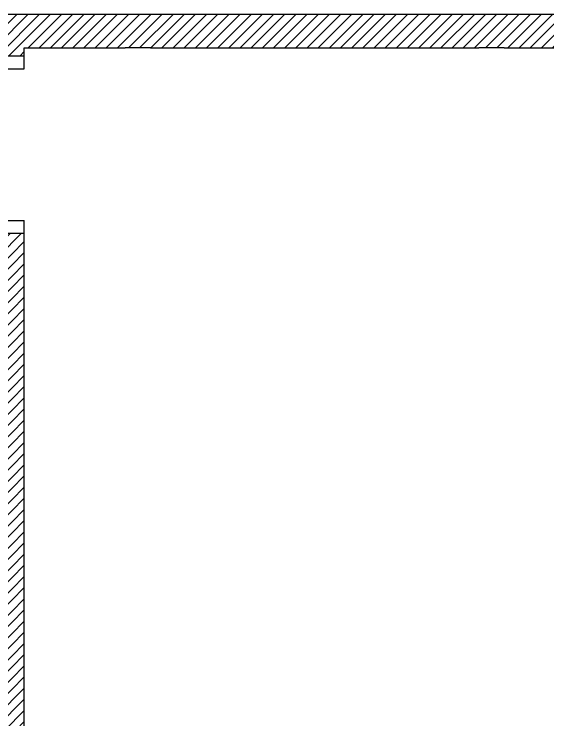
# Model space of a CAD drawing. Header units: inches. Extents: x 474 to 5633, y -332 to 1348.
# Drawn here: x 665.7 to 792.5, y 1151.1 to 1318.7 of the extents above; entities that cross this region are included whole.
import ezdxf

# ---------------------------------------------------------------- set-up
doc = ezdxf.new("R2010")
doc.units = ezdxf.units.IN
doc.header["$LTSCALE"] = 20
doc.header["$MEASUREMENT"] = 0
doc.layers.add('Doors', color=6, linetype='Continuous', plot=False)
doc.layers.add('Hatches', color=3, linetype='Continuous', plot=False)

# ---------------------------------------------------------------- blocks, each defined once
blk = doc.blocks.new('BDoor7')
at = {"layer": 'Doors'}
for p, q in [((0, 0), (-6, 0)), ((-6, 0), (-6, -3)), ((0, -3), (0, 0)), ((-6, -3), (-42, -3)), ((-42, -3), (-42, -6)), ((-6, -3), (0, -3)), ((-6, -3), (-6, -6)), ((-42, -6), (-6, -6)), ((-6, -42), (-6, -39)), ((-6, -39), (0, -39)), ((0, -42), (0, -39)), ((-6, -42), (0, -42))]:
    blk.add_line(p, q, dxfattribs=at)
blk.add_arc((-2.01, 0.99), 40.19, 185.6957, 264.3043, dxfattribs=at)

msp = doc.modelspace()

# ---------------------------------------------------------------- hatches: boundary and pattern name
at = {"layer": 'Hatches'}
h = msp.add_hatch(dxfattribs=at)
h.set_pattern_fill('ANSI31', color=256, scale=15, style=0)
h.paths.add_polyline_path([(1374.124, 1318.723), (1330.124, 1318.723), (518.124, 1318.723), (474.124, 1318.723), (474.124, 1148.723), (506.124, 1148.723), (668.124, 1148.723), (668.124, 1266.743), (662.124, 1266.743), (662.124, 1154.723), (482.124, 1154.723), (482.124, 1310.723), (650.124, 1310.723), (662.124, 1310.723), (662.124, 1308.743), (668.124, 1308.743), (668.124, 1310.723), (692.124, 1310.723), (698.124, 1310.723), (776.124, 1310.723), (782.124, 1310.723), (898.124, 1310.723), (904.124, 1310.723), (908.124, 1310.723), (908.124, 1262.723), (914.124, 1262.723), (914.124, 1310.723), (1000.124, 1310.723), (1006.124, 1310.723), (1010.124, 1310.723), (1010.124, 1166.723), (1016.124, 1166.723), (1016.124, 1182.723), (1016.124, 1188.723), (1016.124, 1310.723), (1066.124, 1310.723), (1072.124, 1310.723), (1156.124, 1310.723), (1366.124, 1310.723), (1366.124, 1148.723), (1374.124, 1148.723)])
h.paths.add_polyline_path([(1374.124, 1082.723), (1366.124, 1082.723), (1348.124, 1082.723), (1348.124, 1118.723), (1342.124, 1118.723), (1342.124, 1082.723), (1342.124, 1076.723), (1366.124, 1076.723), (1366.124, 920.723), (1342.124, 920.723), (1342.124, 912.723), (1342.124, 858.723), (1348.124, 858.723), (1348.124, 912.723), (1366.124, 912.723), (1374.124, 912.723)])
h.paths.add_polyline_path([(506.124, 920.723), (482.124, 920.723), (482.124, 1076.723), (506.124, 1076.723), (506.124, 1082.723), (506.124, 1118.723), (500.124, 1118.723), (500.124, 1082.723), (482.124, 1082.723), (474.124, 1082.723), (474.124, 912.723), (500.124, 912.723), (500.124, 858.723), (506.124, 858.723)])
h.paths.add_polyline_path([(482.124, 828.723), (474.124, 828.723), (474.124, 658.723), (698.124, 658.723), (698.124, 666.723), (482.124, 666.723)])
h.paths.add_polyline_path([(856.124, 666.723), (770.124, 666.723), (770.124, 690.723), (764.124, 690.723), (728.124, 690.723), (728.124, 684.723), (764.124, 684.723), (764.124, 658.723), (856.124, 658.723)])
h.paths.add_polyline_path([(1084.124, 684.723), (1120.124, 684.723), (1120.124, 690.723), (1084.124, 690.723), (1084.124, 780.723), (1078.124, 780.723), (1078.124, 690.723), (1078.124, 666.723), (1000.124, 666.723), (1000.124, 658.723), (1084.124, 658.723)])
h.paths.add_polyline_path([(1374.124, 828.723), (1342.124, 828.723), (1276.124, 828.723), (1078.124, 828.723), (1078.124, 822.723), (1084.124, 822.723), (1276.124, 822.723), (1276.124, 756.723), (1332.124, 756.723), (1332.124, 762.723), (1282.124, 762.723), (1282.124, 822.723), (1366.124, 822.723), (1366.124, 762.723), (1366.124, 756.723), (1366.124, 744.723), (1366.124, 666.723), (1300.124, 666.723), (1150.124, 666.723), (1150.124, 658.723), (1306.124, 658.723), (1374.124, 658.723), (1374.124, 738.723)])

# ---------------------------------------------------------------- linework, layer by layer
for p, q in [((518.124, 1318.723), (1330.124, 1318.723)), ((668.124, 1310.723), (692.124, 1310.723)), ((668.124, 1305.743), (668.124, 1310.723)), ((698.124, 1310.723), (692.124, 1310.723)), ((698.124, 1310.723), (776.124, 1310.723)), ((782.124, 1310.723), (776.124, 1310.723)), ((782.124, 1310.723), (898.124, 1310.723)), ((668.124, 1148.723), (668.124, 1269.743))]:
    msp.add_line(p, q)

# ---------------------------------------------------------------- block references
msp.add_blockref('BDoor7', (668.124, 1308.743))

doc.saveas('drawing.dxf')
